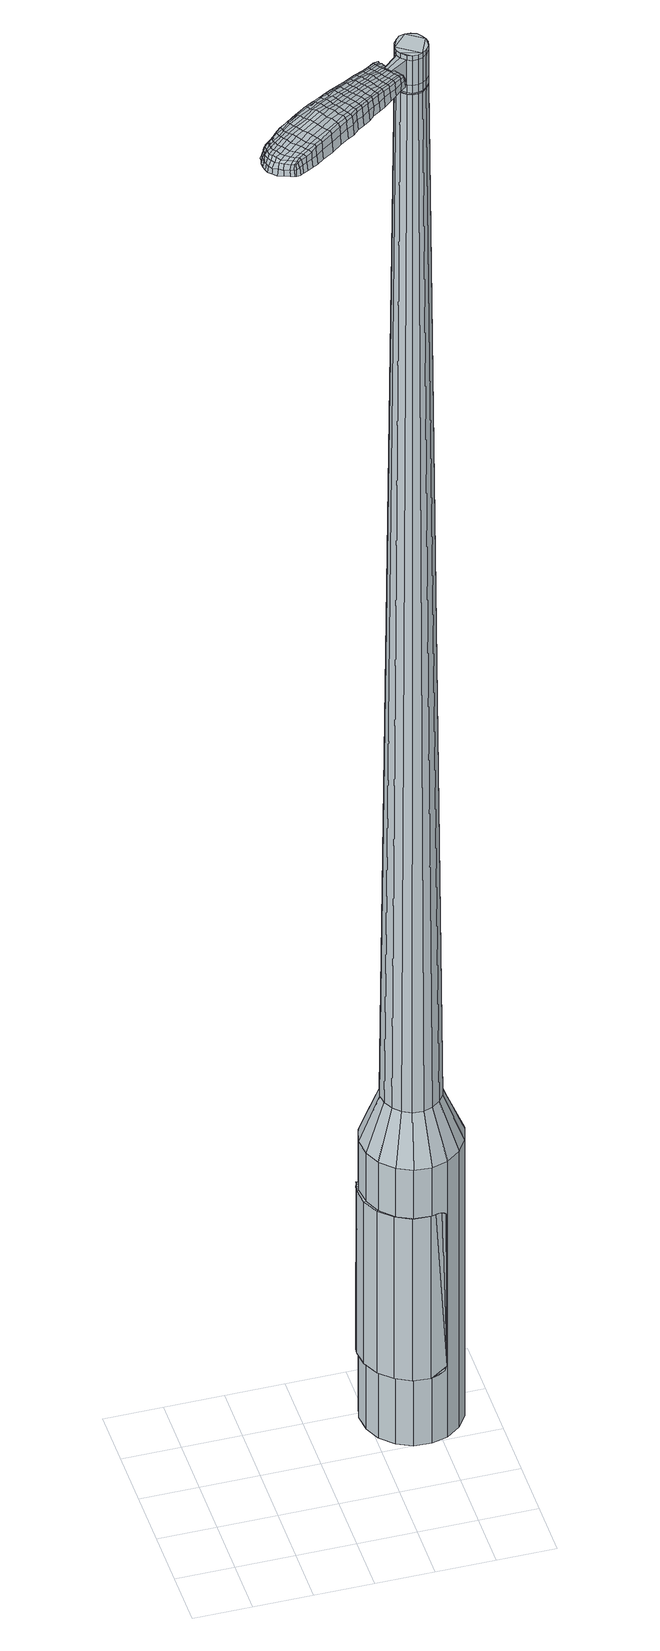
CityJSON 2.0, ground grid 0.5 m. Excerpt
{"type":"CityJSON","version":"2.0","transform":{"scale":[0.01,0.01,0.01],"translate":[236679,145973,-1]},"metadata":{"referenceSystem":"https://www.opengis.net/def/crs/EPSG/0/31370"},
"CityObjects":{
"object1":{"type":"GenericCityObject","attributes":{"cluster":698,"mean_distance_to_centroid":0.231,"new_centroid_x":236680.87,"new_centroid_y":145974.44,"mean_distance_to_camera":13.03,"H1":25.15,"H2":25.91,"Z_final":113.71,"cluster2":-1,"proj_x":236676.23,"proj_y":145968.01,"id_line":33774,"bearing_l":305.8,"distance":7.93,"orientation":"right","G_obj":215.8},"geometry":[{"type":"MultiSurface","lod":"2","boundaries":[[[0,1,2,3]],[[1,4,5,2]],[[4,6,7,5]],[[6,8,9,7]],[[8,10,11,9]],[[10,12,13,11]],[[12,14,15,13]],[[14,16,17,15]],[[16,18,19,17]],[[18,20,21,19]],[[20,22,23,21]],[[22,24,25,23]],[[24,26,27,25]],[[26,28,29,27]],[[28,30,31,29]],[[30,32,33,31]],[[32,34,35,33]],[[34,0,3,35]],[[36,37,38,39]],[[38,40,41,42]],[[41,43,42]],[[42,44,45,46]],[[45,47,46]],[[46,48,49,50]],[[49,51,50]],[[42,46,50,38]],[[50,52,39,38]],[[53,36,39]],[[2,5,7,35]],[[7,9,11,15]],[[11,13,15]],[[15,17,19,23]],[[19,21,23]],[[23,25,27,31]],[[27,29,31]],[[15,23,31,7]],[[31,33,35,7]],[[3,2,35]],[[1,0,54,55]],[[0,34,56,54]],[[34,32,57,56]],[[32,30,58,57]],[[30,28,59,58]],[[28,26,60,59]],[[26,24,61,60]],[[24,22,62,61]],[[22,20,63,62]],[[20,18,64,63]],[[18,16,65,64]],[[16,14,66,65]],[[14,12,67,66]],[[12,10,68,67]],[[10,8,69,68]],[[8,6,70,69]],[[6,4,71,70]],[[4,1,55,71]],[[55,54,72,73]],[[54,56,74,72]],[[56,57,75,74]],[[57,58,76,75]],[[58,59,77,76]],[[59,60,78,77]],[[60,61,79,78]],[[61,62,80,79]],[[62,63,81,80]],[[63,64,82,81]],[[64,65,83,82]],[[65,66,84,83]],[[66,67,85,84]],[[67,68,86,85]],[[68,69,87,86]],[[69,70,88,87]],[[70,71,89,88]],[[71,55,73,89]],[[90,91,92,93]],[[94,95,91,90]],[[96,97,95,94]],[[98,99,97,96]],[[100,101,99,98]],[[102,103,101,100]],[[104,105,103,102]],[[106,107,105,104]],[[81,108,107,106]],[[82,109,108,81]],[[110,111,109,82]],[[112,113,111,110]],[[114,115,113,112]],[[116,117,115,114]],[[118,119,117,116]],[[120,121,119,118]],[[122,123,121,120]],[[93,92,123,122]],[[124,125,126,127]],[[128,124,127,129]],[[130,128,129,131]],[[132,130,131,133]],[[134,132,133,135]],[[136,134,135,137]],[[138,136,137,139]],[[140,138,139,141]],[[142,140,141,143]],[[144,142,143,145]],[[146,144,145,147]],[[148,146,147,149]],[[150,148,149,151]],[[152,150,151,153]],[[154,152,153,155]],[[156,154,155,157]],[[73,72,90,93]],[[72,74,94,90]],[[74,75,96,94]],[[75,76,98,96]],[[76,77,100,98]],[[77,78,102,100]],[[78,79,104,102]],[[79,80,106,104]],[[80,81,106]],[[83,110,82]],[[83,84,112,110]],[[84,85,114,112]],[[85,86,116,114]],[[86,87,118,116]],[[87,88,120,118]],[[88,89,122,120]],[[89,73,93,122]],[[158,159,92,91]],[[159,160,123,92]],[[160,161,121,123]],[[161,162,119,121]],[[162,163,117,119]],[[163,164,115,117]],[[164,165,113,115]],[[165,166,111,113]],[[166,109,111]],[[167,107,108]],[[167,168,105,107]],[[168,169,103,105]],[[169,170,101,103]],[[170,171,99,101]],[[171,172,97,99]],[[172,173,95,97]],[[173,158,91,95]],[[39,52,156,174]],[[159,158,175,157]],[[53,39,174,125]],[[158,173,126,175]],[[36,53,125,124]],[[173,172,127,126]],[[37,36,124,128]],[[172,171,129,127]],[[38,37,128,130]],[[171,170,131,129]],[[40,38,130,132]],[[170,169,133,131]],[[41,40,132,134]],[[169,168,135,133]],[[43,41,134,136]],[[168,167,137,135]],[[42,43,136,138]],[[167,108,139,137]],[[44,42,138,140]],[[108,109,141,139]],[[45,44,140,142]],[[109,166,143,141]],[[47,45,142,144]],[[166,165,145,143]],[[46,47,144,146]],[[165,164,147,145]],[[48,46,146,148]],[[164,163,149,147]],[[49,48,148,150]],[[163,162,151,149]],[[51,49,150,152]],[[162,161,153,151]],[[50,51,152,154]],[[161,160,155,153]],[[52,50,154,156]],[[160,159,157,155]],[[156,157,176,177]],[[157,175,178,176]],[[175,126,179,178]],[[126,125,180,179]],[[125,174,181,180]],[[174,156,177,181]],[[182,183,184,185]],[[186,182,185,187]],[[182,186,188,189]],[[183,182,189,190]],[[191,192,193,194]],[[195,191,194,196]],[[191,195,197,198]],[[192,191,198,199]],[[200,201,202,203]],[[204,200,203,205]],[[200,204,206,207]],[[201,200,207,208]],[[209,210,211,212]],[[213,209,212,214]],[[209,213,215,216]],[[210,209,216,217]],[[218,219,220,221]],[[222,218,221,223]],[[218,222,224,225]],[[219,218,225,226]],[[227,228,229,230]],[[231,227,230,232]],[[227,231,233,234]],[[228,227,234,235]],[[236,237,238,239]],[[228,236,239,229]],[[236,228,235,240]],[[237,236,240,241]],[[242,243,244,245]],[[237,242,245,238]],[[242,237,241,246]],[[243,242,246,247]],[[248,186,187,249]],[[243,248,249,244]],[[248,243,247,250]],[[186,248,250,188]],[[251,252,253,254]],[[255,251,254,256]],[[251,255,257,258]],[[252,251,258,259]],[[260,261,262,263]],[[252,260,263,253]],[[260,252,259,264]],[[261,260,264,265]],[[266,267,268,269]],[[261,266,269,262]],[[266,261,265,270]],[[267,266,270,271]],[[272,273,274,275]],[[267,272,275,268]],[[272,267,271,276]],[[273,272,276,277]],[[278,183,190,279]],[[273,278,279,274]],[[278,273,277,280]],[[183,278,280,184]],[[281,282,283,284]],[[285,281,284,286]],[[281,285,287,288]],[[282,281,288,289]],[[290,291,292,293]],[[282,290,293,283]],[[290,282,289,294]],[[291,290,294,295]],[[296,297,298,299]],[[291,296,299,292]],[[296,291,295,300]],[[297,296,300,301]],[[302,195,196,303]],[[297,302,303,298]],[[302,297,301,304]],[[195,302,304,197]],[[305,306,307,308]],[[309,305,308,310]],[[305,309,311,312]],[[306,305,312,313]],[[314,315,316,317]],[[306,314,317,307]],[[314,306,313,318]],[[315,314,318,319]],[[320,321,322,323]],[[315,320,323,316]],[[320,315,319,324]],[[321,320,324,325]],[[326,327,328,329]],[[321,326,329,322]],[[326,321,325,330]],[[327,326,330,331]],[[332,192,199,333]],[[327,332,333,328]],[[332,327,331,334]],[[192,332,334,193]],[[335,221,220,336]],[[337,335,336,338]],[[335,337,339,340]],[[221,335,340,223]],[[341,337,338,342]],[[343,341,342,344]],[[341,343,345,346]],[[337,341,346,339]],[[347,343,344,348]],[[349,347,348,350]],[[347,349,351,352]],[[343,347,352,345]],[[353,349,350,354]],[[355,353,354,356]],[[353,355,357,358]],[[349,353,358,351]],[[359,355,356,360]],[[210,359,360,211]],[[359,210,217,361]],[[355,359,361,357]],[[362,363,208,207]],[[364,362,207,206]],[[362,364,365,366]],[[363,362,366,367]],[[368,369,367,366]],[[370,368,366,365]],[[368,370,371,372]],[[369,368,372,373]],[[374,375,373,372]],[[376,374,372,371]],[[374,376,377,378]],[[375,374,378,379]],[[380,381,379,378]],[[382,380,378,377]],[[380,382,215,213]],[[381,380,213,214]],[[383,384,385,386]],[[285,383,386,287]],[[383,285,286,387]],[[384,383,387,388]],[[389,204,205,390]],[[384,389,390,385]],[[389,384,388,391]],[[204,389,391,206]],[[392,393,394,395]],[[231,392,395,233]],[[392,231,232,396]],[[393,392,396,397]],[[398,399,400,401]],[[393,398,401,394]],[[398,393,397,402]],[[399,398,402,403]],[[404,201,208,405]],[[399,404,405,400]],[[404,399,403,406]],[[201,404,406,202]],[[407,408,409,410]],[[189,407,410,190]],[[407,189,188,411]],[[408,407,411,412]],[[413,414,415,416]],[[408,413,416,409]],[[413,408,412,417]],[[414,413,417,418]],[[419,212,211,420]],[[414,419,420,415]],[[419,414,418,421]],[[212,419,421,214]],[[422,423,424,425]],[[194,422,425,196]],[[422,194,193,426]],[[423,422,426,427]],[[428,216,215,429]],[[423,428,429,424]],[[428,423,427,430]],[[216,428,430,217]],[[431,432,433,434]],[[309,431,434,311]],[[431,309,310,435]],[[432,431,435,436]],[[437,222,223,438]],[[432,437,438,433]],[[437,432,436,439]],[[222,437,439,224]],[[440,441,442,443]],[[255,440,443,257]],[[440,255,256,444]],[[441,440,444,445]],[[446,447,448,449]],[[441,446,449,442]],[[446,441,445,450]],[[447,446,450,451]],[[452,219,226,453]],[[447,452,453,448]],[[452,447,451,454]],[[219,452,454,220]],[[455,456,445,444]],[[254,455,444,256]],[[455,254,253,457]],[[456,455,457,458]],[[459,460,451,450]],[[456,459,450,445]],[[459,456,458,461]],[[460,459,461,462]],[[463,336,220,454]],[[460,463,454,451]],[[463,460,462,464]],[[336,463,464,338]],[[465,466,467,468]],[[312,465,468,313]],[[465,312,311,434]],[[466,465,434,433]],[[469,340,339,470]],[[466,469,470,467]],[[469,466,433,438]],[[340,469,438,223]],[[471,472,458,457]],[[263,471,457,253]],[[471,263,262,473]],[[472,471,473,474]],[[475,476,462,461]],[[472,475,461,458]],[[475,472,474,477]],[[476,475,477,478]],[[479,342,338,464]],[[476,479,464,462]],[[479,476,478,480]],[[342,479,480,344]],[[481,482,483,484]],[[318,481,484,319]],[[481,318,313,468]],[[482,481,468,467]],[[485,346,345,486]],[[482,485,486,483]],[[485,482,467,470]],[[346,485,470,339]],[[487,488,474,473]],[[269,487,473,262]],[[487,269,268,489]],[[488,487,489,490]],[[491,492,478,477]],[[488,491,477,474]],[[491,488,490,493]],[[492,491,493,494]],[[495,348,344,480]],[[492,495,480,478]],[[495,492,494,496]],[[348,495,496,350]],[[497,498,499,500]],[[324,497,500,325]],[[497,324,319,484]],[[498,497,484,483]],[[501,352,351,502]],[[498,501,502,499]],[[501,498,483,486]],[[352,501,486,345]],[[503,504,490,489]],[[275,503,489,268]],[[503,275,274,505]],[[504,503,505,506]],[[507,508,494,493]],[[504,507,493,490]],[[507,504,506,509]],[[508,507,509,510]],[[511,354,350,496]],[[508,511,496,494]],[[511,508,510,512]],[[354,511,512,356]],[[513,514,515,516]],[[330,513,516,331]],[[513,330,325,500]],[[514,513,500,499]],[[517,358,357,518]],[[514,517,518,515]],[[517,514,499,502]],[[358,517,502,351]],[[519,520,506,505]],[[279,519,505,274]],[[519,279,190,410]],[[520,519,410,409]],[[521,522,510,509]],[[520,521,509,506]],[[521,520,409,416]],[[522,521,416,415]],[[523,360,356,512]],[[522,523,512,510]],[[523,522,415,420]],[[360,523,420,211]],[[524,525,427,426]],[[334,524,426,193]],[[524,334,331,516]],[[525,524,516,515]],[[526,361,217,430]],[[525,526,430,427]],[[526,525,515,518]],[[361,526,518,357]],[[527,528,388,387]],[[284,527,387,286]],[[527,284,283,529]],[[528,527,529,530]],[[531,364,206,391]],[[528,531,391,388]],[[531,528,530,532]],[[364,531,532,365]],[[533,534,535,536]],[[234,533,536,235]],[[533,234,233,395]],[[534,533,395,394]],[[537,538,539,540]],[[534,537,540,535]],[[537,534,394,401]],[[538,537,401,400]],[[541,363,367,542]],[[538,541,542,539]],[[541,538,400,405]],[[363,541,405,208]],[[543,544,530,529]],[[293,543,529,283]],[[543,293,292,545]],[[544,543,545,546]],[[547,370,365,532]],[[544,547,532,530]],[[547,544,546,548]],[[370,547,548,371]],[[549,550,551,552]],[[240,549,552,241]],[[549,240,235,536]],[[550,549,536,535]],[[553,554,555,556]],[[550,553,556,551]],[[553,550,535,540]],[[554,553,540,539]],[[557,369,373,558]],[[554,557,558,555]],[[557,554,539,542]],[[369,557,542,367]],[[559,560,546,545]],[[299,559,545,292]],[[559,299,298,561]],[[560,559,561,562]],[[563,376,371,548]],[[560,563,548,546]],[[563,560,562,564]],[[376,563,564,377]],[[565,566,567,568]],[[246,565,568,247]],[[565,246,241,552]],[[566,565,552,551]],[[569,570,571,572]],[[566,569,572,567]],[[569,566,551,556]],[[570,569,556,555]],[[573,375,379,574]],[[570,573,574,571]],[[573,570,555,558]],[[375,573,558,373]],[[575,576,562,561]],[[303,575,561,298]],[[575,303,196,425]],[[576,575,425,424]],[[577,382,377,564]],[[576,577,564,562]],[[577,576,424,429]],[[382,577,429,215]],[[578,579,412,411]],[[250,578,411,188]],[[578,250,247,568]],[[579,578,568,567]],[[580,581,418,417]],[[579,580,417,412]],[[580,579,567,572]],[[581,580,572,571]],[[582,381,214,421]],[[581,582,421,418]],[[582,581,571,574]],[[381,582,574,379]],[[583,584,585,586]],[[586,585,587,588]],[[589,587,585,590]],[[590,585,584,591]],[[592,593,594,595]],[[595,594,596,597]],[[598,596,594,599]],[[599,594,593,600]],[[601,602,603,604]],[[604,603,605,606]],[[607,605,603,608]],[[608,603,602,609]],[[610,611,612,613]],[[613,612,614,615]],[[616,614,612,617]],[[617,612,611,618]],[[619,620,621,622]],[[622,621,623,624]],[[625,623,621,626]],[[626,621,620,627]],[[628,629,630,631]],[[631,630,632,633]],[[634,632,630,635]],[[635,630,629,636]],[[637,638,639,640]],[[640,639,629,628]],[[636,629,639,641]],[[641,639,638,642]],[[643,644,645,646]],[[646,645,638,637]],[[642,638,645,647]],[[647,645,644,648]],[[588,587,649,650]],[[650,649,644,643]],[[648,644,649,651]],[[651,649,587,589]],[[652,653,654,655]],[[655,654,656,657]],[[658,656,654,659]],[[659,654,653,660]],[[661,662,663,664]],[[664,663,653,652]],[[660,653,663,665]],[[665,663,662,666]],[[667,668,669,670]],[[670,669,662,661]],[[666,662,669,671]],[[671,669,668,672]],[[673,674,675,676]],[[676,675,668,667]],[[672,668,675,677]],[[677,675,674,678]],[[591,584,679,680]],[[680,679,674,673]],[[678,674,679,681]],[[681,679,584,583]],[[682,683,684,685]],[[685,684,686,687]],[[688,686,684,689]],[[689,684,683,690]],[[691,692,693,694]],[[694,693,683,682]],[[690,683,693,695]],[[695,693,692,696]],[[697,698,699,700]],[[700,699,692,691]],[[696,692,699,701]],[[701,699,698,702]],[[597,596,703,704]],[[704,703,698,697]],[[702,698,703,705]],[[705,703,596,598]],[[706,707,708,709]],[[709,708,710,711]],[[712,710,708,713]],[[713,708,707,714]],[[715,716,717,718]],[[718,717,707,706]],[[714,707,717,719]],[[719,717,716,720]],[[721,722,723,724]],[[724,723,716,715]],[[720,716,723,725]],[[725,723,722,726]],[[727,728,729,730]],[[730,729,722,721]],[[726,722,729,731]],[[731,729,728,732]],[[600,593,733,734]],[[734,733,728,727]],[[732,728,733,735]],[[735,733,593,592]],[[619,622,736,737]],[[737,736,738,739]],[[740,738,736,741]],[[741,736,622,624]],[[739,738,742,743]],[[743,742,744,745]],[[746,744,742,747]],[[747,742,738,740]],[[745,744,748,749]],[[749,748,750,751]],[[752,750,748,753]],[[753,748,744,746]],[[751,750,754,755]],[[755,754,756,757]],[[758,756,754,759]],[[759,754,750,752]],[[757,756,760,761]],[[761,760,611,610]],[[618,611,760,762]],[[762,760,756,758]],[[609,763,764,608]],[[608,764,765,607]],[[766,765,764,767]],[[767,764,763,768]],[[768,769,770,767]],[[767,770,771,766]],[[772,771,770,773]],[[773,770,769,774]],[[774,775,776,773]],[[773,776,777,772]],[[778,777,776,779]],[[779,776,775,780]],[[780,781,782,779]],[[779,782,783,778]],[[616,783,782,614]],[[614,782,781,615]],[[784,785,786,787]],[[787,786,686,688]],[[687,686,786,788]],[[788,786,785,789]],[[606,605,790,791]],[[791,790,785,784]],[[789,785,790,792]],[[792,790,605,607]],[[793,794,795,796]],[[796,795,632,634]],[[633,632,795,797]],[[797,795,794,798]],[[799,800,801,802]],[[802,801,794,793]],[[798,794,801,803]],[[803,801,800,804]],[[609,602,805,806]],[[806,805,800,799]],[[804,800,805,807]],[[807,805,602,601]],[[808,809,810,811]],[[811,810,590,591]],[[589,590,810,812]],[[812,810,809,813]],[[814,815,816,817]],[[817,816,809,808]],[[813,809,816,818]],[[818,816,815,819]],[[610,613,820,821]],[[821,820,815,814]],[[819,815,820,822]],[[822,820,613,615]],[[823,824,825,826]],[[826,825,595,597]],[[592,595,825,827]],[[827,825,824,828]],[[616,617,829,830]],[[830,829,824,823]],[[828,824,829,831]],[[831,829,617,618]],[[832,833,834]],[[834,833,710,712]],[[711,710,833,835]],[[835,833,832,836]],[[624,623,837,838]],[[838,837,832,834]],[[836,832,837,839]],[[839,837,623,625]],[[840,841,842,843]],[[843,842,656,658]],[[657,656,842,844]],[[844,842,841,845]],[[846,847,848,849]],[[849,848,841,840]],[[845,841,848,850]],[[850,848,847,851]],[[627,620,852,853]],[[853,852,847,846]],[[851,847,852,854]],[[854,852,620,619]],[[845,855,844]],[[844,855,655,657]],[[652,655,855,856]],[[851,857,858,850]],[[850,858,855,845]],[[856,855,858,859]],[[859,858,857,860]],[[619,737,861,854]],[[854,861,857,851]],[[860,857,861,862]],[[862,861,737,739]],[[863,864,865,866]],[[866,865,713,714]],[[712,713,865,834]],[[865,864,834]],[[740,741,867,868]],[[868,867,864,863]],[[834,864,867,838]],[[838,867,741,624]],[[856,869,664,652]],[[661,664,869,870]],[[870,869,871]],[[860,872,873,859]],[[859,873,869,856]],[[871,869,873,874]],[[874,873,872,875]],[[739,743,876,862]],[[862,876,872,860]],[[875,872,876,877]],[[877,876,743,745]],[[878,879,880,881]],[[881,880,719,720]],[[714,719,880,866]],[[866,880,879,863]],[[746,747,882,883]],[[883,882,879,878]],[[863,879,882,868]],[[868,882,747,740]],[[871,884,885,870]],[[870,885,670,661]],[[667,670,885,886]],[[886,885,884,887]],[[875,888,889,874]],[[874,889,884,871]],[[887,884,889,890]],[[890,889,888,891]],[[745,749,892,877]],[[877,892,888,875]],[[891,888,892,893]],[[893,892,749,751]],[[894,895,896,897]],[[897,896,725,726]],[[720,725,896,881]],[[881,896,895,878]],[[752,753,898,899]],[[899,898,895,894]],[[878,895,898,883]],[[883,898,753,746]],[[887,900,901,886]],[[886,901,676,667]],[[673,676,901,902]],[[902,901,900,903]],[[891,904,905,890]],[[890,905,900,887]],[[903,900,905,906]],[[906,905,904,907]],[[751,755,908,893]],[[893,908,904,891]],[[907,904,908,909]],[[909,908,755,757]],[[910,911,912,913]],[[913,912,731,732]],[[726,731,912,897]],[[897,912,911,894]],[[758,759,914,915]],[[915,914,911,910]],[[894,911,914,899]],[[899,914,759,752]],[[903,916,917,902]],[[902,917,680,673]],[[591,680,917,811]],[[811,917,916,808]],[[907,918,919,906]],[[906,919,916,903]],[[808,916,919,817]],[[817,919,918,814]],[[757,761,920,909]],[[909,920,918,907]],[[814,918,920,821]],[[821,920,761,610]],[[828,921,922,827]],[[827,922,735,592]],[[732,735,922,913]],[[913,922,921,910]],[[618,762,923,831]],[[831,923,921,828]],[[910,921,923,915]],[[915,923,762,758]],[[789,924,925,788]],[[788,925,685,687]],[[682,685,925,926]],[[926,925,924,927]],[[607,765,928,792]],[[792,928,924,789]],[[927,924,928,929]],[[929,928,765,766]],[[930,931,932,933]],[[933,932,635,636]],[[634,635,932,796]],[[796,932,931,793]],[[934,935,936,937]],[[937,936,931,930]],[[793,931,936,802]],[[802,936,935,799]],[[768,763,938,939]],[[939,938,935,934]],[[799,935,938,806]],[[806,938,763,609]],[[927,940,941,926]],[[926,941,694,682]],[[691,694,941,942]],[[942,941,940,943]],[[766,771,944,929]],[[929,944,940,927]],[[943,940,944,945]],[[945,944,771,772]],[[946,947,948,949]],[[949,948,641,642]],[[636,641,948,933]],[[933,948,947,930]],[[950,951,952,953]],[[953,952,947,946]],[[930,947,952,937]],[[937,952,951,934]],[[774,769,954,955]],[[955,954,951,950]],[[934,951,954,939]],[[939,954,769,768]],[[943,956,957,942]],[[942,957,700,691]],[[697,700,957,958]],[[958,957,956,959]],[[772,777,960,945]],[[945,960,956,943]],[[959,956,960,961]],[[961,960,777,778]],[[962,963,964,965]],[[965,964,647,648]],[[642,647,964,949]],[[949,964,963,946]],[[966,967,968,969]],[[969,968,963,962]],[[946,963,968,953]],[[953,968,967,950]],[[780,775,970,971]],[[971,970,967,966]],[[950,967,970,955]],[[955,970,775,774]],[[959,972,973,958]],[[958,973,704,697]],[[597,704,973,826]],[[826,973,972,823]],[[778,783,974,961]],[[961,974,972,959]],[[823,972,974,830]],[[830,974,783,616]],[[813,975,976,812]],[[812,976,651,589]],[[648,651,976,965]],[[965,976,975,962]],[[819,977,978,818]],[[818,978,975,813]],[[962,975,978,969]],[[969,978,977,966]],[[615,781,979,822]],[[822,979,977,819]],[[966,977,979,971]],[[971,979,781,780]],[[583,586,185,184]],[[586,588,187,185]],[[598,599,198,197]],[[599,600,199,198]],[[601,604,203,202]],[[604,606,205,203]],[[625,626,225,224]],[[626,627,226,225]],[[628,631,230,229]],[[631,633,232,230]],[[637,640,239,238]],[[640,628,229,239]],[[643,646,245,244]],[[646,637,238,245]],[[588,650,249,187]],[[650,643,244,249]],[[658,659,258,257]],[[659,660,259,258]],[[660,665,264,259]],[[665,666,265,264]],[[666,671,270,265]],[[671,672,271,270]],[[672,677,276,271]],[[677,678,277,276]],[[678,681,280,277]],[[681,583,184,280]],[[688,689,288,287]],[[689,690,289,288]],[[690,695,294,289]],[[695,696,295,294]],[[696,701,300,295]],[[701,702,301,300]],[[702,705,304,301]],[[705,598,197,304]],[[706,709,308,307]],[[709,711,310,308]],[[715,718,317,316]],[[718,706,307,317]],[[721,724,323,322]],[[724,715,316,323]],[[727,730,329,328]],[[730,721,322,329]],[[600,734,333,199]],[[734,727,328,333]],[[784,787,386,385]],[[787,688,287,386]],[[606,791,390,205]],[[791,784,385,390]],[[633,797,396,232]],[[797,798,397,396]],[[798,803,402,397]],[[803,804,403,402]],[[804,807,406,403]],[[807,601,202,406]],[[711,835,435,310]],[[835,836,436,435]],[[836,839,439,436]],[[839,625,224,439]],[[840,843,443,442]],[[843,658,257,443]],[[846,849,449,448]],[[849,840,442,449]],[[627,853,453,226]],[[853,846,448,453]],[[980,981,982,983]],[[984,985,983,982]],[[986,987,988,989]],[[990,991,992,993]],[[981,994,995,982]],[[996,984,982,995]],[[997,986,989,998]],[[999,1000,991,990]],[[994,1001,1002,995]],[[1002,1003,996,995]],[[1004,997,998,1005]],[[1006,1000,999,1007]],[[1001,1008,1009,1002]],[[1009,1010,1003,1002]],[[1011,1004,1005,1012]],[[1013,1006,1007,1014]],[[1015,1016,1017,1018]],[[1019,1020,1016,1015]],[[1019,1021,1022,1020]],[[1021,1023,1024,1022]],[[1025,1026,1027,1028]],[[1029,1030,1026,1025]],[[1031,1032,1030,1029]],[[1033,1034,1032,1031]],[[1028,1017,1016,1025]],[[1025,1016,1020,1029]],[[1020,1022,1031,1029]],[[1022,1024,1033,1031]],[[989,988,985,984]],[[998,989,984,996]],[[1003,1005,998,996]],[[1010,1012,1005,1003]],[[990,993,987,986]],[[999,990,986,997]],[[1007,999,997,1004]],[[1014,1007,1004,1011]],[[991,1015,1018,992]],[[1000,1019,1015,991]],[[1021,1019,1000,1006]],[[1023,1021,1006,1013]],[[1035,1036,1037,1038]],[[1037,1039,1040,1041]],[[1037,1041,1042,1043]],[[1037,1043,1038]],[[1044,1035,1038,1045]],[[1046,1045,1038,1047]],[[1048,1047,1038]],[[1049,1037,1036,1050]],[[1051,1049,1050,1052]],[[1053,1051,1052,1054]],[[1055,1053,1054,1056]],[[1057,1055,1056,1058]],[[1058,1059,1060,1061]],[[1058,1061,1062,1063]],[[1058,1063,1064,1065]],[[1064,1066,1067,1068]],[[1064,1068,1069,1070]],[[1064,1070,1065]],[[1058,1065,1057]],[[1071,1072,1036,1035]],[[1073,1074,1039,1037]],[[1075,1076,1048,1038]],[[1072,1077,1050,1036]],[[1078,1073,1037,1049]],[[1077,1079,1052,1050]],[[1080,1078,1049,1051]],[[1079,1081,1054,1052]],[[1082,1080,1051,1053]],[[1081,1083,1056,1054]],[[1084,1082,1053,1055]],[[1083,1085,1058,1056]],[[1086,1084,1055,1057]],[[1085,1087,1059,1058]],[[1088,1089,1066,1064]],[[1090,1086,1057,1065]],[[1060,1059,1087,1091]],[[1061,1060,1091,1092]],[[1062,1061,1092,1093]],[[1063,1062,1093,1094]],[[1064,1063,1094,1088]],[[1095,1071,1035,1044]],[[1096,1095,1044,1045]],[[1097,1096,1045,1046]],[[1098,1097,1046,1047]],[[1076,1098,1047,1048]],[[1040,1039,1074,1099]],[[1067,1066,1089,1100]],[[1041,1040,1099,1101]],[[1042,1041,1101,1102]],[[1043,1042,1102,1103]],[[1038,1043,1103,1075]],[[1068,1067,1100,1104]],[[1069,1068,1104,1105]],[[1070,1069,1105,1106]],[[1065,1070,1106,1090]]]}]}
},
"vertices":[
[152,117,384],[146,130,384],[146,130,96],[152,117,96],[144,145,384],[144,145,96],[148,159,384],[148,159,96],[156,171,384],[156,171,96],[168,180,384],[168,180,96],[182,184,384],[182,184,96],[197,183,384],[197,183,96],[210,177,384],[210,177,96],[221,166,384],[221,166,96],[227,153,384],[227,153,96],[229,138,384],[229,138,96],[225,124,384],[225,124,96],[217,112,384],[217,112,96],[205,103,384],[205,103,96],[191,99,384],[191,99,96],[176,100,384],[176,100,96],[163,106,384],[163,106,96],[183,128,1524],[188,128,1524],[192,129,1524],[175,134,1524],[196,132,1524],[199,136,1524],[199,145,1524],[200,141,1524],[197,149,1524],[194,153,1524],[185,155,1524],[190,155,1524],[180,154,1524],[177,151,1524],[173,142,1524],[174,147,1524],[173,138,1524],[179,130,1524],[166,127,429],[162,135,429],[172,121,429],[180,117,429],[189,116,429],[197,119,429],[204,124,429],[209,131,429],[211,140,429],[211,148,429],[207,156,429],[200,162,429],[193,166,429],[184,167,429],[175,164,429],[168,159,429],[163,152,429],[161,143,429],[175,134,1483],[173,138,1483],[179,130,1483],[183,128,1483],[188,128,1483],[192,129,1483],[196,132,1483],[199,136,1483],[200,141,1483],[199,145,1483],[197,149,1483],[194,153,1483],[190,155,1483],[185,155,1483],[180,154,1483],[177,151,1483],[174,147,1483],[173,142,1483],[176,134,1483],[176,134,1485],[174,138,1485],[174,138,1483],[179,131,1483],[179,131,1485],[183,129,1483],[183,129,1485],[188,129,1483],[188,129,1485],[192,130,1483],[192,130,1485],[196,133,1483],[196,133,1485],[198,136,1483],[198,136,1485],[199,141,1483],[199,141,1485],[199,145,1485],[197,149,1485],[194,152,1483],[194,152,1485],[189,154,1483],[189,154,1485],[185,154,1483],[185,154,1485],[181,153,1483],[181,153,1485],[177,150,1483],[177,150,1485],[175,147,1483],[175,147,1485],[174,142,1483],[174,142,1485],[183,128,1519],[179,130,1519],[179,130,1493],[183,128,1493],[188,128,1519],[188,128,1493],[192,129,1519],[192,129,1493],[196,132,1519],[196,132,1493],[199,136,1519],[199,136,1493],[200,141,1519],[200,141,1493],[199,145,1519],[199,145,1493],[197,149,1519],[197,149,1493],[194,153,1519],[194,153,1493],[190,155,1519],[190,155,1493],[185,155,1519],[185,155,1493],[180,154,1519],[180,154,1493],[177,151,1519],[177,151,1493],[174,147,1519],[174,147,1493],[173,142,1519],[173,142,1493],[173,138,1519],[173,138,1493],[175,134,1485],[173,138,1485],[173,142,1485],[174,147,1485],[177,151,1485],[180,154,1485],[185,155,1485],[190,155,1485],[194,153,1485],[200,141,1485],[199,136,1485],[196,132,1485],[192,129,1485],[188,128,1485],[183,128,1485],[179,130,1485],[175,134,1519],[175,134,1493],[158,125,1513],[158,125,1518],[160,123,1513],[162,120,1513],[162,120,1518],[160,123,1518],[89,95,1519],[95,99,1518],[93,100,1509],[87,96,1510],[82,90,1519],[80,91,1510],[83,90,1526],[90,95,1525],[96,98,1525],[111,64,1519],[117,68,1518],[117,70,1525],[111,66,1525],[104,59,1519],[104,60,1526],[104,57,1510],[111,62,1510],[117,66,1509],[41,35,1519],[39,38,1519],[38,38,1513],[41,35,1513],[45,33,1519],[44,32,1513],[46,34,1524],[43,36,1524],[41,39,1524],[101,79,1530],[107,83,1529],[105,85,1529],[99,81,1530],[94,73,1531],[92,76,1531],[96,70,1530],[104,76,1530],[109,80,1529],[167,126,1512],[165,128,1512],[164,127,1517],[166,125,1517],[168,123,1512],[167,123,1517],[168,123,1506],[166,125,1506],[164,128,1506],[42,59,1519],[44,62,1519],[42,62,1512],[40,60,1512],[40,58,1518],[38,58,1512],[41,57,1522],[42,59,1523],[45,61,1524],[48,65,1519],[52,69,1519],[50,69,1512],[46,65,1512],[49,64,1524],[53,68,1525],[56,72,1519],[63,77,1519],[61,78,1511],[55,73,1511],[58,72,1526],[64,76,1526],[72,84,1519],[70,84,1510],[74,83,1526],[151,135,1513],[145,131,1513],[146,130,1518],[152,134,1517],[156,138,1512],[156,137,1516],[155,138,1506],[150,135,1507],[143,131,1507],[138,127,1514],[132,123,1515],[133,122,1520],[140,126,1519],[137,127,1507],[130,123,1507],[126,119,1515],[119,115,1516],[121,114,1522],[127,118,1521],[124,119,1508],[118,115,1508],[113,111,1517],[107,107,1517],[109,106,1524],[115,110,1523],[111,111,1508],[105,107,1509],[101,103,1518],[102,102,1524],[99,104,1509],[62,30,1519],[65,32,1519],[64,33,1524],[61,31,1523],[59,29,1518],[59,30,1522],[59,28,1512],[62,28,1512],[65,30,1512],[69,34,1519],[74,37,1519],[74,38,1525],[69,35,1524],[69,32,1512],[74,35,1512],[79,40,1519],[85,45,1519],[85,46,1526],[79,42,1526],[79,38,1511],[85,43,1511],[95,52,1519],[95,53,1526],[95,50,1510],[169,110,1513],[163,105,1513],[163,104,1507],[168,109,1507],[173,114,1512],[173,113,1506],[172,114,1516],[169,112,1517],[163,107,1518],[157,101,1514],[151,96,1515],[151,94,1507],[157,99,1507],[157,102,1519],[151,98,1520],[145,91,1515],[140,87,1516],[139,85,1508],[145,89,1508],[145,93,1521],[139,88,1522],[134,82,1517],[128,77,1517],[128,75,1509],[134,80,1508],[134,84,1523],[128,79,1524],[122,73,1518],[122,71,1509],[122,75,1524],[161,122,1519],[160,124,1519],[155,118,1520],[154,120,1520],[157,115,1520],[163,120,1519],[149,113,1522],[148,116,1522],[143,109,1523],[142,111,1523],[145,106,1523],[151,111,1521],[137,105,1524],[136,107,1524],[131,100,1525],[130,103,1525],[133,98,1525],[139,102,1524],[125,96,1526],[123,98,1526],[119,92,1527],[117,94,1527],[121,89,1527],[127,93,1526],[113,87,1528],[111,90,1528],[115,84,1528],[45,38,1527],[43,41,1527],[48,35,1526],[52,38,1527],[49,40,1528],[47,44,1528],[54,44,1529],[52,47,1529],[57,41,1528],[63,45,1530],[60,48,1530],[58,52,1530],[66,53,1531],[64,56,1531],[69,50,1530],[76,55,1531],[73,58,1531],[71,61,1531],[84,66,1531],[82,69,1531],[86,62,1531],[57,29,1518],[54,29,1519],[54,28,1513],[57,27,1513],[58,30,1523],[55,30,1523],[49,30,1519],[49,30,1513],[50,32,1524],[39,56,1518],[38,53,1518],[39,53,1523],[40,56,1523],[37,56,1513],[37,53,1513],[37,49,1519],[37,45,1519],[38,46,1524],[39,50,1523],[36,49,1513],[36,45,1513],[38,42,1519],[39,42,1524],[37,41,1513],[92,93,1528],[93,92,1528],[99,96,1528],[97,97,1527],[84,89,1528],[85,87,1529],[94,89,1529],[96,87,1530],[102,91,1529],[100,93,1528],[87,84,1529],[88,82,1530],[98,84,1530],[104,88,1529],[90,79,1531],[110,67,1528],[109,69,1529],[102,63,1529],[103,62,1528],[116,71,1527],[114,73,1528],[106,72,1529],[99,67,1530],[112,76,1528],[174,116,1512],[173,118,1512],[171,117,1517],[172,116,1517],[173,115,1506],[172,117,1506],[171,120,1512],[169,120,1517],[170,120,1506],[158,138,1512],[159,137,1512],[158,137,1506],[157,138,1506],[158,137,1517],[158,135,1517],[161,135,1512],[162,132,1512],[161,132,1506],[159,135,1506],[160,134,1517],[161,131,1517],[164,130,1512],[163,130,1506],[163,129,1517],[153,134,1519],[154,132,1519],[147,129,1520],[148,128,1520],[155,130,1519],[157,128,1519],[149,126,1520],[151,124,1520],[158,126,1519],[152,122,1520],[168,113,1519],[167,114,1519],[161,110,1520],[162,108,1520],[165,117,1519],[159,112,1520],[141,125,1521],[142,124,1521],[134,121,1522],[135,120,1522],[143,122,1521],[145,120,1521],[137,118,1522],[138,116,1523],[146,118,1522],[140,113,1523],[156,103,1521],[155,105,1521],[149,101,1522],[150,99,1522],[153,108,1521],[147,103,1522],[128,117,1523],[129,116,1523],[122,113,1524],[123,112,1524],[131,114,1523],[132,112,1524],[124,110,1525],[126,107,1525],[134,109,1524],[128,105,1525],[145,94,1523],[143,96,1523],[138,91,1524],[139,90,1524],[141,99,1524],[135,94,1525],[116,109,1525],[117,108,1525],[110,105,1526],[111,104,1526],[118,106,1526],[120,103,1526],[112,102,1527],[114,99,1527],[122,101,1526],[116,97,1527],[133,85,1525],[132,87,1525],[126,82,1526],[127,80,1526],[130,90,1526],[124,85,1527],[104,101,1527],[105,100,1527],[106,97,1527],[108,95,1528],[110,92,1528],[122,76,1527],[120,78,1527],[118,81,1528],[60,31,1525],[57,32,1525],[63,33,1526],[60,34,1526],[53,33,1526],[56,35,1527],[42,57,1525],[41,55,1525],[44,57,1526],[45,59,1525],[41,51,1525],[41,48,1526],[44,50,1527],[44,54,1526],[41,44,1526],[45,47,1527],[67,36,1526],[65,37,1527],[72,39,1527],[70,40,1528],[61,39,1528],[67,43,1529],[49,63,1526],[48,60,1527],[53,64,1528],[53,66,1527],[48,57,1527],[49,54,1528],[55,58,1529],[54,61,1528],[50,51,1528],[56,55,1530],[78,43,1528],[75,44,1529],[84,47,1528],[82,49,1529],[72,46,1529],[79,52,1530],[58,70,1528],[59,68,1528],[65,73,1529],[65,75,1528],[59,65,1529],[60,62,1530],[68,67,1530],[66,70,1530],[62,59,1530],[69,64,1531],[94,54,1529],[92,56,1529],[89,59,1530],[74,82,1528],[75,80,1529],[76,77,1530],[78,74,1530],[80,71,1531],[94,98,1509],[96,97,1518],[90,94,1518],[88,94,1509],[83,89,1519],[81,89,1510],[84,88,1525],[91,93,1525],[97,97,1525],[115,71,1525],[115,70,1518],[110,65,1518],[110,67,1525],[103,60,1519],[103,62,1525],[103,58,1510],[110,63,1509],[115,68,1509],[40,39,1513],[41,39,1519],[43,37,1519],[42,36,1513],[46,34,1519],[45,34,1513],[47,35,1524],[44,37,1524],[42,40,1524],[105,85,1528],[107,83,1528],[101,78,1529],[99,81,1529],[94,73,1529],[92,76,1529],[96,70,1529],[103,76,1529],[109,80,1528],[163,126,1516],[163,127,1512],[165,125,1512],[164,124,1516],[167,122,1512],[166,122,1516],[166,121,1506],[164,124,1506],[163,126,1506],[44,61,1512],[45,60,1519],[43,58,1518],[42,59,1512],[42,57,1518],[40,57,1512],[43,56,1522],[44,57,1523],[46,60,1523],[51,68,1512],[53,67,1519],[49,64,1519],[47,64,1512],[50,63,1524],[54,66,1525],[62,76,1511],[64,75,1519],[58,71,1519],[56,71,1511],[59,70,1525],[65,75,1526],[73,82,1519],[71,83,1510],[75,81,1526],[147,129,1518],[146,129,1513],[152,133,1513],[153,133,1517],[156,136,1512],[156,135,1515],[155,136,1506],[151,134,1506],[144,130,1507],[134,121,1520],[133,121,1514],[139,125,1514],[140,125,1519],[138,126,1507],[131,122,1507],[122,113,1522],[120,113,1516],[127,117,1515],[128,117,1521],[125,118,1508],[119,114,1508],[109,105,1523],[108,105,1517],[114,109,1516],[116,109,1522],[112,110,1508],[106,106,1508],[102,101,1517],[103,101,1524],[100,102,1509],[63,35,1523],[64,33,1519],[61,32,1518],[61,33,1523],[59,31,1518],[59,32,1522],[59,30,1512],[61,30,1512],[64,32,1512],[73,40,1525],[73,39,1519],[68,36,1519],[68,37,1524],[68,34,1512],[73,37,1512],[84,48,1526],[84,46,1519],[78,42,1519],[78,43,1525],[78,40,1511],[84,44,1511],[94,53,1519],[93,55,1526],[93,51,1510],[161,105,1507],[161,107,1513],[167,112,1513],[167,110,1506],[171,115,1512],[171,114,1506],[170,115,1515],[167,113,1517],[161,108,1518],[150,96,1507],[150,97,1514],[156,102,1514],[155,101,1507],[155,104,1519],[150,99,1520],[138,86,1508],[138,88,1516],[144,93,1515],[144,91,1508],[144,94,1521],[138,90,1522],[127,77,1508],[127,79,1517],[132,83,1516],[132,82,1508],[132,85,1522],[127,80,1523],[121,74,1517],[121,72,1509],[121,76,1524],[161,122,1518],[159,124,1518],[155,117,1519],[153,120,1519],[156,115,1519],[162,119,1518],[149,113,1520],[147,115,1520],[143,109,1521],[141,111,1521],[144,106,1521],[150,111,1520],[137,104,1523],[135,107,1523],[131,100,1524],[129,102,1524],[133,97,1524],[139,102,1523],[125,96,1525],[123,98,1525],[119,91,1526],[117,94,1526],[121,89,1526],[127,93,1525],[113,87,1527],[111,89,1527],[115,84,1527],[44,41,1526],[46,39,1526],[49,36,1525],[52,39,1526],[49,41,1526],[47,44,1526],[52,47,1528],[54,45,1528],[57,42,1527],[63,46,1528],[60,49,1529],[58,52,1529],[64,56,1530],[66,53,1530],[69,50,1529],[76,55,1530],[73,58,1530],[71,61,1530],[82,68,1530],[83,66,1530],[86,63,1530],[55,30,1513],[55,31,1518],[57,31,1518],[57,29,1512],[58,32,1523],[55,32,1523],[50,32,1519],[50,31,1513],[51,33,1523],[41,53,1523],[40,53,1518],[41,55,1518],[42,55,1523],[39,55,1512],[39,53,1512],[40,46,1523],[39,46,1519],[39,49,1519],[41,50,1523],[38,49,1513],[38,45,1513],[40,42,1519],[41,43,1524],[39,42,1513],[99,95,1527],[93,91,1527],[92,92,1527],[98,96,1526],[85,87,1527],[86,86,1528],[102,90,1528],[96,86,1528],[94,89,1528],[100,93,1527],[87,84,1528],[88,81,1529],[97,84,1529],[103,88,1528],[90,78,1529],[101,64,1528],[108,69,1527],[109,68,1527],[102,63,1527],[115,72,1526],[114,73,1527],[106,72,1528],[99,67,1528],[112,77,1527],[171,116,1512],[172,116,1512],[170,116,1516],[171,115,1506],[170,115,1506],[169,119,1512],[168,119,1516],[168,118,1506],[156,135,1506],[157,135,1512],[157,136,1512],[156,136,1506],[157,135,1516],[157,134,1516],[159,131,1506],[160,131,1512],[159,133,1512],[158,133,1506],[158,132,1516],[160,130,1516],[162,129,1512],[161,129,1506],[161,128,1516],[153,132,1518],[147,128,1519],[156,128,1518],[155,130,1518],[149,126,1519],[150,124,1519],[158,126,1518],[152,122,1519],[160,109,1519],[166,114,1518],[167,113,1518],[161,109,1519],[164,116,1518],[159,112,1519],[141,124,1520],[135,120,1521],[135,119,1521],[144,119,1520],[143,122,1520],[136,117,1521],[138,115,1521],[146,117,1520],[140,113,1521],[149,100,1521],[155,105,1520],[155,104,1520],[149,99,1521],[153,108,1520],[147,103,1521],[129,115,1522],[128,116,1522],[122,112,1523],[123,111,1523],[132,111,1522],[130,113,1522],[124,109,1523],[126,107,1524],[134,109,1523],[127,105,1524],[137,91,1523],[143,96,1522],[143,95,1522],[138,90,1523],[141,99,1522],[135,94,1523],[117,107,1524],[116,108,1524],[110,104,1525],[111,103,1525],[120,103,1525],[118,105,1524],[112,101,1525],[114,98,1526],[121,100,1525],[115,96,1526],[125,82,1525],[131,87,1524],[132,86,1524],[126,81,1525],[129,90,1524],[123,85,1525],[105,99,1526],[104,100,1526],[108,94,1527],[106,97,1526],[109,92,1527],[120,78,1526],[121,77,1526],[117,81,1526],[57,33,1524],[60,33,1524],[62,35,1525],[60,35,1525],[53,35,1525],[56,36,1525],[45,57,1525],[43,54,1524],[44,56,1524],[46,58,1525],[45,50,1526],[42,48,1525],[42,51,1524],[45,54,1525],[43,45,1525],[46,47,1526],[65,38,1526],[67,37,1526],[72,41,1526],[70,41,1527],[61,40,1526],[66,43,1527],[54,64,1527],[50,60,1526],[50,62,1526],[55,65,1526],[55,58,1528],[50,54,1527],[49,57,1526],[55,61,1527],[51,51,1527],[57,55,1528],[75,45,1527],[77,44,1527],[83,49,1527],[82,50,1528],[72,47,1528],[79,52,1529],[66,73,1528],[59,68,1527],[59,69,1527],[66,74,1527],[68,67,1529],[61,62,1529],[60,65,1528],[67,70,1528],[62,59,1529],[69,64,1530],[92,57,1528],[93,56,1528],[89,60,1529],[76,79,1528],[75,81,1528],[78,74,1529],[77,77,1529],[80,71,1530],[155,136,1508],[159,131,1508],[132,113,1509],[128,119,1509],[114,101,1510],[109,108,1510],[82,78,1512],[76,86,1512],[91,96,1511],[97,89,1511],[67,68,1513],[57,59,1514],[51,66,1514],[62,75,1513],[163,125,1508],[137,106,1509],[119,94,1510],[87,71,1512],[102,81,1511],[73,60,1513],[62,52,1514],[167,120,1508],[142,100,1509],[125,87,1510],[93,63,1512],[107,74,1511],[67,45,1514],[78,52,1513],[171,114,1508],[146,93,1509],[130,80,1510],[98,55,1512],[113,66,1511],[72,38,1514],[84,45,1513],[46,51,1514],[43,47,1514],[39,53,1514],[41,58,1514],[51,44,1514],[47,41,1514],[56,37,1514],[51,36,1514],[61,31,1514],[55,30,1514],[41,42,1515],[40,38,1515],[39,39,1515],[38,46,1515],[43,39,1515],[41,37,1515],[46,35,1515],[41,36,1515],[48,32,1515],[42,35,1515],[194,99,334],[190,98,334],[190,98,165],[204,102,171],[194,99,165],[197,100,165],[200,101,166],[202,101,167],[203,102,169],[197,100,334],[200,101,333],[202,101,332],[203,102,331],[204,102,328],[175,99,165],[175,99,334],[162,106,165],[162,106,334],[151,116,165],[151,116,334],[144,130,165],[144,130,334],[142,144,165],[142,144,334],[143,149,334],[144,152,334],[145,155,333],[145,157,332],[146,158,331],[146,159,328],[143,149,165],[146,159,171],[146,158,169],[145,157,167],[145,155,166],[144,152,165],[193,102,334],[189,101,334],[189,101,165],[193,102,165],[203,104,171],[203,104,328],[176,102,334],[176,102,165],[163,108,334],[163,108,165],[153,118,334],[153,118,165],[147,130,334],[147,130,165],[145,144,334],[145,144,165],[146,148,334],[149,158,328],[149,158,171],[146,148,165],[147,151,334],[148,154,333],[148,156,332],[148,157,331],[196,103,334],[199,103,333],[201,104,332],[202,104,331],[196,103,165],[148,157,169],[199,103,166],[201,104,167],[202,104,169],[148,156,167],[148,154,166],[147,151,165]
]}
